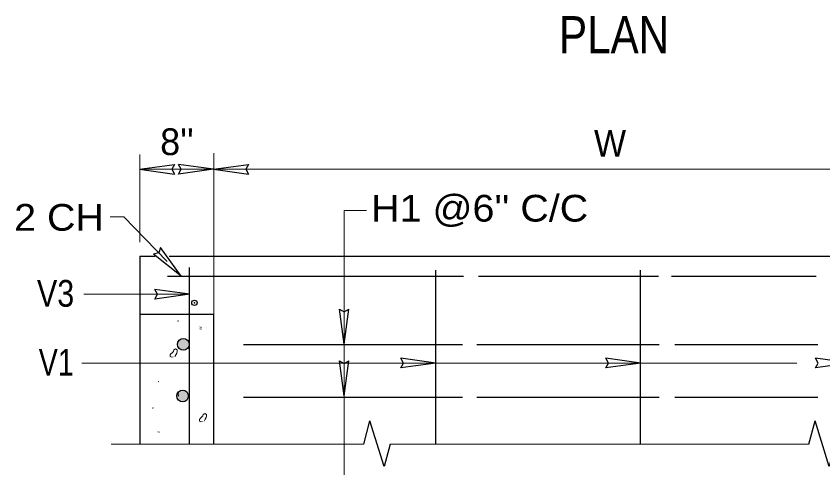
# Model space of a CAD drawing. Extents: x 472 to 851, y 139 to 417.
# Drawn here: x 529.45 to 568.61, y 217.72 to 239.67 of the extents above; entities that cross this region are included whole.
import ezdxf

# ---------------------------------------------------------------- set-up
doc = ezdxf.new("R2010")
doc.units = 0
doc.header["$LTSCALE"] = 0.52
doc.header["$PDMODE"] = 32
doc.header["$PDSIZE"] = 0.26
doc.layers.add('1', color=7, linetype='Continuous', lineweight=25)

msp = doc.modelspace()

# ---------------------------------------------------------------- hatches: boundary and pattern name
at = {"layer": '1'}
for points in [[(537.8488, 223.7178, 1), (537.2829, 223.7178, 1)], [(537.8125, 221.2075, 1), (537.2467, 221.2075, 1)]]:
    msp.add_hatch(color=256, dxfattribs=at).paths.add_polyline_path(points)

# ---------------------------------------------------------------- linework, layer by layer
at = {"layer": '1', "lineweight": 13}
for p, q in [((535.4502, 228.6769), (535.4502, 232.9341)), ((539.0503, 225.1752), (539.0503, 232.9986)), ((535.4303, 232.2245), (539.0303, 232.2245)), ((532.734, 226.1516), (537.7832, 226.1516)), ((532.6377, 222.8072), (567.3551, 222.8072)), ((546.3223, 218.8749), (534.0529, 218.8749)), ((547.6081, 218.8749), (559.5218, 218.8749)), ((567.9343, 218.8749), (558.3292, 218.8749))]:
    msp.add_line(p, q, dxfattribs=at)
at = {"layer": '1'}
for p, q in [((535.4306, 232.2237), (537.1336, 232.4577)), ((539.0299, 232.2253), (537.3269, 232.4593)), ((539.0306, 232.2237), (540.7336, 232.4577)), ((535.4306, 232.2237), (537.1336, 231.9897)), ((539.0299, 232.2253), (537.3269, 231.9913)), ((539.0306, 232.2237), (540.7336, 231.9897)), ((537.4658, 227.0308), (536.4521, 228.4191)), ((535.4502, 228.0035), (535.4502, 225.1752)), ((535.4502, 228.0035), (536.1888, 228.0035)), ((537.4658, 227.0308), (536.1152, 228.0942)), ((536.8701, 228.0035), (584.1068, 228.0035)), ((537.8502, 227.4494), (537.8502, 218.8749)), ((549.8043, 227.3145), (549.8043, 218.8749)), ((559.7431, 227.3145), (559.7431, 218.8749)), ((536.8025, 227.0292), (551.1618, 227.0292)), ((551.8906, 227.0292), (560.6361, 227.0292)), ((561.2737, 227.0292), (568.2883, 227.0292)), ((537.8784, 226.1523), (536.1754, 226.3863)), ((537.8784, 226.1523), (536.1754, 225.9183)), ((545.3727, 223.7206), (545.1387, 225.4236)), ((545.3727, 223.7206), (545.6067, 225.4236)), ((540.4887, 223.7095), (551.1225, 223.7095)), ((551.8078, 223.7095), (560.6749, 223.7095)), ((561.4288, 223.7095), (568.3684, 223.7095)), ((545.3727, 221.2206), (545.1387, 222.9236)), ((545.3727, 221.2206), (545.6067, 222.9236)), ((549.8201, 222.808), (548.1171, 223.042)), ((559.7786, 222.808), (558.0756, 223.042)), ((569.9557, 222.808), (568.2527, 223.042)), ((549.8201, 222.808), (548.1171, 222.574)), ((559.7786, 222.808), (558.0756, 222.574)), ((569.9557, 222.808), (568.2527, 222.574)), ((540.4887, 221.1572), (551.1225, 221.1572)), ((551.8078, 221.1572), (560.6749, 221.1572)), ((561.4288, 221.1572), (568.3684, 221.1572)), ((546.3223, 218.8749), (546.6248, 220.0086)), ((567.9343, 218.8749), (568.2368, 220.0086))]:
    msp.add_line(p, q, dxfattribs=at)
for points in [[(537.1336, 232.4577), (537.0018, 232.2212), (537.1336, 231.9897)], [(537.3269, 231.9913), (537.4587, 232.2277), (537.3269, 232.4593)], [(540.7336, 232.4577), (540.6018, 232.2212), (540.7336, 231.9897)], [(536.4521, 228.4191), (536.3733, 228.1602), (536.1152, 228.0942)], [(536.1754, 225.9183), (536.3072, 226.1547), (536.1754, 226.3863)], [(545.1387, 225.4236), (545.3751, 225.2918), (545.6067, 225.4236)], [(539.0503, 218.8749), (539.0503, 225.1752), (535.4502, 225.1752), (535.4502, 218.8749)], [(545.1387, 222.9236), (545.3751, 222.7918), (545.6067, 222.9236)], [(548.1171, 222.574), (548.2488, 222.8104), (548.1171, 223.042)], [(558.0756, 222.574), (558.2073, 222.8104), (558.0756, 223.042)], [(568.2527, 222.574), (568.3845, 222.8104), (568.2527, 223.042)], [(547.6081, 218.8749), (547.3149, 217.7763), (546.6248, 220.0086)], [(569.2201, 218.8749), (568.9269, 217.7763), (568.2368, 220.0086)]]:
    msp.add_lwpolyline(points, dxfattribs=at)
at = {"layer": '1', "lineweight": 13}
for points in [[(539.0503, 232.2245), (580.4405, 232.2245), (584.0405, 232.2245)], [(545.3742, 211.6545), (545.3742, 230.2249), (546.4611, 230.2249)], [(536.7745, 227.7416), (534.6762, 229.9173), (534.0188, 229.9173)], [(537.3445, 224.8601), (537.2816, 224.8439), (537.2794, 224.8419)], [(538.3664, 224.5615), (538.4398, 224.5428), (538.4417, 224.5407)], [(538.3664, 224.4786), (538.4398, 224.4599), (538.4417, 224.4578)], [(537.1516, 223.1217), (537.1984, 223.2152), (537.2451, 223.2934), (537.2608, 223.3713), (537.2608, 223.4496), (537.1827, 223.4961), (537.1047, 223.4493), (537.0889, 223.3713), (537.0267, 223.3091), (536.9642, 223.2621), (536.9176, 223.1999), (536.9176, 223.1217), (536.9956, 223.0906), (537.0736, 223.1061)], [(536.3406, 221.9018), (536.3772, 221.9112), (536.3782, 221.9123)], [(537.3445, 221.2075), (537.3138, 221.2484), (537.3139, 221.3262), (537.3445, 221.3385)], [(536.0434, 220.6182), (536.1168, 220.6372), (536.1189, 220.6393)], [(538.5776, 219.9877), (538.6244, 220.0812), (538.6711, 220.1593), (538.6867, 220.2372), (538.6867, 220.3155), (538.6087, 220.362), (538.5308, 220.3152), (538.5149, 220.2372), (538.4528, 220.175), (538.3903, 220.128), (538.3436, 220.0658), (538.3436, 219.9877), (538.4216, 219.9565), (538.4996, 219.972)], [(536.329, 219.4724), (536.4023, 219.4537), (536.4043, 219.4516)]]:
    msp.add_lwpolyline(points, dxfattribs=at)
at = {"layer": '1'}
for centre in [(537.5658, 223.7178), (537.5296, 221.2075)]:
    msp.add_circle(centre, 0.2829, dxfattribs=at)
msp.add_point((538.1042, 225.7357), dxfattribs=at)

# ---------------------------------------------------------------- texts
for s, height, width, p in [('PLAN', 1.8, 0.85, (555.8053, 237.8651)), ('W', 1.3, 0.95, (557.5032, 232.8368)), ("H1 @6'' C/C", 1.3, 1.1, (546.6857, 229.6807)), ('2 CH', 1.3, 1.1, (529.3503, 229.2372)), ('V3', 1.3, 0.85, (530.4578, 225.5453)), ('V1', 1.3, 0.8, (530.5437, 222.1952))]:
    msp.add_text(s, height=height, dxfattribs=dict(at, width=width)).set_placement(p)
msp.add_text("8''", height=1.3, dxfattribs=at).set_placement((536.442, 232.9116))

doc.saveas('drawing.dxf')
